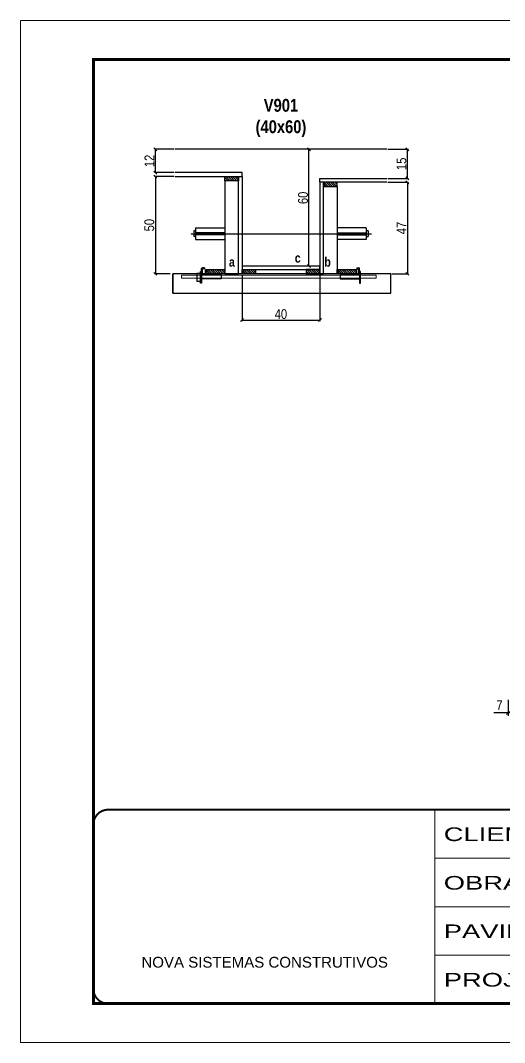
# Model space of a CAD drawing. Extents: x 3309 to 9563, y -2522 to 14608.
# Drawn here: x 4908 to 5405, y 12409 to 13459 of the extents above; entities that cross this region are included whole.
import ezdxf

# ---------------------------------------------------------------- set-up
doc = ezdxf.new("R2010")
doc.units = 0
for name, pattern in [('CONTINUO', [0]), ('DASHED', [0.75, 0.5, -0.25]), ('HIDDEN', [0.375, 0.25, -0.125])]:
    doc.linetypes.add(name, pattern=pattern)
for name, color, linetype in [('barrote', 251, 'Continuous'), ('COTA', 241, 'Continuous'), ('detalhes', 4, 'Continuous'), ('NOMENCLATURA', 7, 'Continuous'), ('Painéis', 200, 'Continuous'), ('presilha', 1, 'Continuous'), ('SARR_2.2x10', 60, 'Continuous'), ('SARR_2.2x7', 40, 'Continuous'), ('SARR_3.5x7', 81, 'Continuous'), ('TENSOR', 3, 'Continuous')]:
    doc.layers.add(name, color=color, linetype=linetype)
for name, color, linetype, lineweight in [('CONCRETO', 251, 'Continuous', 25), ('Folhas', 255, 'Continuous', 9), ('SARRAFO DE PRESSAO', 251, 'DASHED', 9), ('SCO-___-LAJ', 2, 'Continuous', 0)]:
    doc.layers.add(name, color=color, linetype=linetype, lineweight=lineweight)
doc.styles.add('ARIAL', font='arial.ttf')
doc.styles.add('COTA TECNICA', font='techl___.ttf', dxfattribs={"height": 10})
doc.styles.add('COTA TECNICA 2X', font='techl___.ttf', dxfattribs={"height": 10})
doc.styles.add('TECNICA', font='techb___.ttf', dxfattribs={"height": 10})
doc.styles.add('Tecnologia', font='')
doc.styles.get('Tecnologia').set_extended_font_data('Forgotten Futurist')
doc.dimstyles.new('PAINEL', dxfattribs={"dimtxt": 10, "dimasz": 3, "dimexe": 3, "dimexo": 3, "dimgap": 3, "dimtad": 1, "dimdec": 1, "dimzin": 12, "dimdsep": 46, "dimtxsty": 'COTA TECNICA', "dimblk1": 'OBLIQUE', "dimblk2": 'OBLIQUE', "dimsah": 1, "dimcen": 0.9, "dimclrd": 4, "dimclre": 4, "dimclrt": 240, "dimadec": 1, "dimazin": 3, "dimtfac": 1, "dimtdec": 1, "dimtmove": 0, "dimatfit": 3, "dimfxl": 1, "dimtolj": 1, "dimtzin": 12, "dimarcsym": 0})
doc.dimstyles.new('SECAO', dxfattribs={"dimscale": 0.333333, "dimtxt": 5, "dimasz": 9, "dimexe": 3, "dimexo": 3, "dimgap": 3, "dimtad": 1, "dimdec": 1, "dimlfac": 0.5, "dimzin": 12, "dimdsep": 46, "dimtxsty": 'COTA TECNICA 2X', "dimblk1": 'OBLIQUE', "dimblk2": 'OBLIQUE', "dimsah": 1, "dimcen": 0.9, "dimclrd": 4, "dimclre": 4, "dimclrt": 240, "dimadec": 1, "dimazin": 3, "dimtfac": 1, "dimtdec": 1, "dimtmove": 0, "dimatfit": 3, "dimfxl": 1, "dimtolj": 1, "dimtzin": 12, "dimarcsym": 0})

# ---------------------------------------------------------------- blocks, each defined once
blk = doc.blocks.new('9999999999')
at = {"color": 30, "linetype": 'CONTINUO'}
for p, q in [((98564.6, 34230.2), (98564.6, 34429.4)), ((98564.6, 34379.6), (99584, 34379.6)), ((98564.6, 34329.8), (99488, 34329.8)), ((98564.6, 34280), (99488, 34280))]:
    blk.add_line(p, q, dxfattribs=at)
at = {"color": 30, "linetype": 'CONTINUO', "const_width": 2}
blk.add_lwpolyline([(99584, 34230.2), (99584, 34414.4, 0.414214), (99569, 34429.4), (98229, 34429.4, 0.414214), (98214, 34414.4), (98214, 34245.2, 0.414214), (98229, 34230.2), (99584, 34230.2)], format="xyb", dxfattribs=at)
at = {"layer": 'Folhas'}
blk.add_lwpolyline([(98139, 34190.2), (99624, 34190.2), (99624, 35240.2), (98139, 35240.2)], close=True, dxfattribs=at)
at = {"layer": 'Folhas', "color": 30, "const_width": 3}
blk.add_lwpolyline([(98214, 34230.2), (99584, 34230.2), (99584, 35200.2), (98214, 35200.2)], close=True, dxfattribs=at)
at = {"color": 7, "linetype": 'Continuous', "ltscale": 5, "style": 'ARIAL'}
blk.add_text('NOVA SISTEMAS CONSTRUTIVOS', height=11.059, dxfattribs=at).set_placement((98263.2, 34267.2))
at = {"layer": 'Folhas', "color": 7, "style": 'Tecnologia', "width": 1.5}
for s, p in [('CLIENTE:', (98573.7, 34397.2)), ('OBRA:', (98573.7, 34347.3)), ('PAVIMENTO:', (98573.7, 34297.5)), ('PROJETO:', (98573.7, 34247.7))]:
    blk.add_text(s, height=14, dxfattribs=at).set_placement(p)
blk = doc.blocks.new('PRESILHA METÁLICA 1')
at = {"layer": 'presilha'}
for p, q in [((7.5, 10.6), (7.5, 19.9)), ((12, 21), (8.6, 21)), ((9, 11.6), (9, 18.9)), ((12, 19.5), (9.6, 19.5)), ((12, 21), (12, 19.5)), ((0, 13), (6, 13)), ((0, 13), (0, 0)), ((6, 0), (0, 0)), ((6, 15.5), (7.5, 15.5)), ((6, -2.5), (6, 15.5)), ((6, 13), (6, 0)), ((7.5, 15.5), (7.5, -2.5)), ((37.5, 4.1), (7.5, 4.1)), ((37.5, 11), (9.6, 11)), ((37.5, 11), (37.5, 4.1)), ((7.5, -2.5), (6, -2.5))]:
    blk.add_line(p, q, dxfattribs=at)
for centre, radius, start, end in [((8.6, 19.9), 1.14, 90, 180), ((9.6, 18.9), 0.57, 90, 180), ((9.6, 11.6), 0.57, 180, 270)]:
    blk.add_arc(centre, radius, start, end, dxfattribs=at)
blk = doc.blocks.new('PRESILHA METÁLICA 2')
at = {"layer": 'presilha'}
for p, q in [((-5.2, 23.5), (-5.2, 22)), ((-5.2, 23.5), (-1.9, 23.5)), ((-5.2, 22), (-2.8, 22)), ((-2.2, 14.1), (-2.2, 21.4)), ((0.8, 18), (-0.8, 18)), ((-0.8, 18), (-0.8, 0)), ((-0.8, 14.6), (-0.8, 22.4)), ((0.8, 0), (0.8, 18)), ((-30.8, 13.5), (-30.8, 6.6)), ((-30.8, 13.5), (-2.8, 13.5)), ((-30.8, 6.6), (-0.8, 6.6)), ((-0.8, 0), (0.8, 0))]:
    blk.add_line(p, q, dxfattribs=at)
for centre, radius, start, end in [((-2.8, 21.4), 0.57, 0, 90), ((-1.9, 22.4), 1.14, 0, 90), ((-2.8, 14.1), 0.57, 270, 0)]:
    blk.add_arc(centre, radius, start, end, dxfattribs=at)
blk = doc.blocks.new('_Oblique')
at = {"color": 0, "linetype": 'ByBlock', "lineweight": -2}
blk.add_line((-0.5, -0.5), (0.5, 0.5), dxfattribs=at)
blk = doc.blocks.new('*D1251')
at = {"layer": 'COTA', "color": 4, "lineweight": -2, "transparency": 16777216}
for p, q in [((5065.7, 13299), (5045.4, 13299)), ((5046.4, 13299), (5046.4, 13199)), ((5061.6, 13199), (5045.4, 13199))]:
    blk.add_line(p, q, dxfattribs=at)
at = {"layer": 'Defpoints', "color": 0, "transparency": 16777216}
for p in [(5066.7, 13299), (5046.4, 13199), (5062.6, 13199)]:
    blk.add_point(p, dxfattribs=at)
at = {"layer": 'COTA', "color": 4, "lineweight": -2, "transparency": 16777216, "xscale": 3, "yscale": 3, "zscale": 3}
for p, rotation in [((5046.4, 13299), 90), ((5046.4, 13199), 270)]:
    blk.add_blockref('_Oblique', p, dxfattribs=dict(at, rotation=rotation))
at = {"layer": 'COTA', "color": 240, "transparency": 16777216, "insert": (5040.2, 13249), "char_height": 10, "attachment_point": 5, "rotation": 90, "style": 'COTA TECNICA 2X'}
blk.add_mtext('\\A1;50', dxfattribs=at)
blk = doc.blocks.new('*D1252')
at = {"layer": 'COTA', "color": 4, "lineweight": -2, "transparency": 16777216}
for p, q in [((5285.1, 13293), (5306.3, 13293)), ((5305.3, 13293), (5305.3, 13199)), ((5289.2, 13199), (5306.3, 13199))]:
    blk.add_line(p, q, dxfattribs=at)
at = {"layer": 'Defpoints', "color": 0, "transparency": 16777216}
for p in [(5284.1, 13293), (5288.2, 13199), (5305.3, 13199)]:
    blk.add_point(p, dxfattribs=at)
at = {"layer": 'COTA', "color": 4, "lineweight": -2, "transparency": 16777216, "xscale": 3, "yscale": 3, "zscale": 3}
for p, rotation in [((5305.3, 13293), 90), ((5305.3, 13199), 270)]:
    blk.add_blockref('_Oblique', p, dxfattribs=dict(at, rotation=rotation))
at = {"layer": 'COTA', "color": 240, "transparency": 16777216, "insert": (5299.3, 13246), "char_height": 10, "attachment_point": 5, "rotation": 90, "style": 'COTA TECNICA 2X'}
blk.add_mtext('\\A1;47', dxfattribs=at)
blk = doc.blocks.new('*D1253')
at = {"layer": 'COTA', "color": 4, "lineweight": -2, "transparency": 16777216}
for p, q in [((5214.4, 13327), (5203.2, 13327)), ((5204.2, 13207), (5204.2, 13327)), ((5214.4, 13207), (5203.2, 13207))]:
    blk.add_line(p, q, dxfattribs=at)
at = {"layer": 'Defpoints', "color": 0, "transparency": 16777216}
for p in [(5204.2, 13327), (5215.4, 13327), (5215.4, 13207)]:
    blk.add_point(p, dxfattribs=at)
at = {"layer": 'COTA', "color": 4, "lineweight": -2, "transparency": 16777216, "xscale": 3, "yscale": 3, "zscale": 3}
for p, rotation in [((5204.2, 13327), 90), ((5204.2, 13207), 270)]:
    blk.add_blockref('_Oblique', p, dxfattribs=dict(at, rotation=rotation))
at = {"layer": 'COTA', "color": 240, "transparency": 16777216, "insert": (5198.1, 13277), "char_height": 10, "attachment_point": 5, "rotation": 90, "style": 'COTA TECNICA 2X'}
blk.add_mtext('\\A1;60', dxfattribs=at)
blk = doc.blocks.new('*D1254')
at = {"layer": 'COTA', "color": 4, "lineweight": -2, "transparency": 16777216}
for p, q in [((5285.1, 13327), (5306.3, 13327)), ((5305.3, 13297), (5305.3, 13327)), ((5285.1, 13297), (5306.3, 13297))]:
    blk.add_line(p, q, dxfattribs=at)
at = {"layer": 'Defpoints', "color": 0, "transparency": 16777216}
for p in [(5284.1, 13327), (5305.3, 13327), (5284.1, 13297)]:
    blk.add_point(p, dxfattribs=at)
at = {"layer": 'COTA', "color": 4, "lineweight": -2, "transparency": 16777216, "xscale": 3, "yscale": 3, "zscale": 3}
for p, rotation in [((5305.3, 13327), 90), ((5305.3, 13297), 270)]:
    blk.add_blockref('_Oblique', p, dxfattribs=dict(at, rotation=rotation))
at = {"layer": 'COTA', "color": 240, "transparency": 16777216, "insert": (5299.2, 13312), "char_height": 10, "attachment_point": 5, "rotation": 90, "style": 'COTA TECNICA 2X'}
blk.add_mtext('\\A1;15', dxfattribs=at)
blk = doc.blocks.new('*D1255')
at = {"layer": 'COTA', "color": 4, "lineweight": -2, "transparency": 16777216}
for p, q in [((5065.7, 13327), (5045.4, 13327)), ((5046.4, 13303), (5046.4, 13327)), ((5065.7, 13303), (5045.4, 13303))]:
    blk.add_line(p, q, dxfattribs=at)
at = {"layer": 'Defpoints', "color": 0, "transparency": 16777216}
for p in [(5046.4, 13327), (5066.7, 13327), (5066.7, 13303)]:
    blk.add_point(p, dxfattribs=at)
at = {"layer": 'COTA', "color": 4, "lineweight": -2, "transparency": 16777216, "xscale": 3, "yscale": 3, "zscale": 3}
for p, rotation in [((5046.4, 13327), 90), ((5046.4, 13303), 270)]:
    blk.add_blockref('_Oblique', p, dxfattribs=dict(at, rotation=rotation))
at = {"layer": 'COTA', "color": 240, "transparency": 16777216, "insert": (5040.3, 13315), "char_height": 10, "attachment_point": 5, "rotation": 90, "style": 'COTA TECNICA 2X'}
blk.add_mtext('\\A1;12', dxfattribs=at)
blk = doc.blocks.new('*D1287')
at = {"layer": 'COTA', "color": 4, "lineweight": -2, "transparency": 16777216}
for p, q in [((5135.4, 13198), (5135.4, 13150.5)), ((5215.4, 13198), (5215.4, 13150.5)), ((5135.4, 13151.5), (5215.4, 13151.5))]:
    blk.add_line(p, q, dxfattribs=at)
at = {"layer": 'Defpoints', "color": 0, "transparency": 16777216}
for p in [(5135.4, 13199), (5215.4, 13199), (5215.4, 13151.5)]:
    blk.add_point(p, dxfattribs=at)
at = {"layer": 'COTA', "color": 4, "lineweight": -2, "transparency": 16777216, "xscale": 3, "yscale": 3, "zscale": 3, "rotation": 180}
blk.add_blockref('_Oblique', (5135.4, 13151.5), dxfattribs=at)
at = {"layer": 'COTA', "color": 4, "lineweight": -2, "transparency": 16777216, "xscale": 3, "yscale": 3, "zscale": 3}
blk.add_blockref('_Oblique', (5215.4, 13151.5), dxfattribs=at)
at = {"layer": 'COTA', "color": 240, "transparency": 16777216, "insert": (5175.4, 13157.6), "char_height": 10, "attachment_point": 5, "style": 'COTA TECNICA 2X'}
blk.add_mtext('\\A1;40', dxfattribs=at)
blk = doc.blocks.new('*D1304')
at = {"layer": 'COTA', "color": 4, "lineweight": -2, "transparency": 16777216}
for p, q in [((5408.7, 12761.5), (5408.7, 12744.9)), ((5415.7, 12761.5), (5415.7, 12744.9)), ((5408.7, 12747.9), (5394, 12747.9)), ((5415.7, 12747.9), (5408.7, 12747.9))]:
    blk.add_line(p, q, dxfattribs=at)
at = {"layer": 'Defpoints', "color": 0, "transparency": 16777216}
for p in [(5408.7, 12764.5, 0), (5415.7, 12764.5, 0), (5408.7, 12747.9)]:
    blk.add_point(p, dxfattribs=at)
at = {"layer": 'COTA', "color": 4, "lineweight": -2, "transparency": 16777216, "xscale": 3, "yscale": 3, "zscale": 3, "rotation": 180}
blk.add_blockref('_Oblique', (5408.7, 12747.9), dxfattribs=at)
at = {"layer": 'COTA', "color": 4, "lineweight": -2, "transparency": 16777216, "xscale": 3, "yscale": 3, "zscale": 3}
blk.add_blockref('_Oblique', (5415.7, 12747.9), dxfattribs=at)
at = {"layer": 'COTA', "color": 240, "transparency": 16777216, "insert": (5399.8, 12756), "char_height": 10, "attachment_point": 5, "style": 'COTA TECNICA'}
blk.add_mtext('\\A1;7', dxfattribs=at)

msp = doc.modelspace()

# ---------------------------------------------------------------- hatches: boundary and pattern name
at = {"layer": 'SARR_2.2x10'}
h = msp.add_hatch(dxfattribs=at)
h.set_pattern_fill('ANSI31', color=256, scale=0.5, angle=90)
h.set_pattern_definition([(135, (38291.3445, -110313.1504), (-1.122532015, -1.122532015), [])])
h.paths.add_polyline_path([(5097.81, 13203.42), (5097.81, 13199.02), (5117.81, 13199.02), (5117.81, 13203.42)])
h = msp.add_hatch(dxfattribs=at)
h.set_pattern_fill('ANSI31', color=256, scale=0.5, angle=90)
h.set_pattern_definition([(135, (38426.5445, -110313.1504), (-1.122532015, -1.122532015), [])])
h.paths.add_polyline_path([(5233.01, 13203.42), (5233.01, 13199.02), (5253.01, 13199.02), (5253.01, 13203.42)])
at = {"layer": 'SARR_2.2x7'}
h = msp.add_hatch(dxfattribs=at)
h.set_pattern_fill('ANSI31', color=256, scale=0.5, angle=90)
h.set_pattern_definition([(135, (38305.3445, -110217.5504), (-1.122532015, -1.122532015), [])])
h.paths.add_polyline_path([(5131.81, 13299.02), (5131.81, 13294.62), (5117.81, 13294.62), (5117.81, 13299.02)])
h = msp.add_hatch(dxfattribs=at)
h.set_pattern_fill('ANSI31', color=256, scale=0.5, angle=90)
h.set_pattern_definition([(135, (38327.3445, -110223.5504), (-1.122532015, -1.122532015), [])])
h.paths.add_polyline_path([(5219.01, 13293.02), (5219.01, 13288.62), (5233.01, 13288.62), (5233.01, 13293.02)])
h = msp.add_hatch(dxfattribs=at)
h.set_pattern_fill('ANSI31', color=256, scale=0.5, angle=90)
h.set_pattern_definition([(135, (38370.9445, -110313.1504), (-1.122532015, -1.122532015), [])])
h.paths.add_polyline_path([(5149.41, 13199.02), (5149.41, 13203.42), (5135.41, 13203.42), (5135.41, 13199.02)])
h = msp.add_hatch(dxfattribs=at)
h.set_pattern_fill('ANSI31', color=256, scale=0.5, angle=90)
h.set_pattern_definition([(135, (38412.9445, -110313.1504), (-1.122532015, -1.122532015), [])])
h.paths.add_polyline_path([(5201.41, 13203.42), (5201.41, 13199.02), (5215.41, 13199.02), (5215.41, 13203.42)])

# ---------------------------------------------------------------- linework, layer by layer
at = {"ltscale": 3}
for p, q in [((5085.81, 13243.19), (5085.81, 13237.19)), ((5087.81, 13243.19), (5085.81, 13243.19)), ((5087.81, 13246.19), (5087.81, 13234.19)), ((5087.81, 13246.19), (5117.81, 13246.19)), ((5117.81, 13241.19), (5087.81, 13241.19)), ((5263.01, 13246.19), (5233.01, 13246.19)), ((5233.01, 13241.19), (5263.01, 13241.19)), ((5263.01, 13246.19), (5263.01, 13234.19)), ((5265.01, 13243.19), (5263.01, 13243.19)), ((5265.01, 13243.19), (5265.01, 13237.19)), ((5087.81, 13237.19), (5085.81, 13237.19)), ((5117.81, 13239.19), (5087.81, 13239.19)), ((5087.81, 13234.19), (5117.81, 13234.19)), ((5233.01, 13239.19), (5263.01, 13239.19)), ((5263.01, 13234.19), (5233.01, 13234.19)), ((5263.01, 13237.19), (5265.01, 13237.19))]:
    msp.add_line(p, q, dxfattribs=at)
at = {"layer": 'barrote'}
msp.add_lwpolyline([(5064.35, 13179.02), (5288.27, 13179.02), (5288.27, 13199.02), (5064.35, 13199.02)], close=True, dxfattribs=at)
at = {"layer": 'CONCRETO', "linetype": 'Continuous'}
msp.add_line((5284.1, 13327.02), (5066.71, 13327.02), dxfattribs=at)
at = {"layer": 'detalhes', "color": 250}
msp.add_line((5064.35, 13179.02), (5064.35, 13199.02), dxfattribs=at)
at = {"layer": 'Painéis', "linetype": 'Continuous', "elevation": 0}
for points in [[(5066.71, 13299.02), (5135.41, 13299.02), (5135.41, 13303.02), (5066.71, 13303.02)], [(5284.1, 13293.02), (5215.41, 13293.02), (5215.41, 13297.02), (5284.1, 13297.02)]]:
    msp.add_lwpolyline(points, dxfattribs=at)
at = {"layer": 'Painéis', "linetype": 'Continuous'}
for points in [[(5131.81, 13199.02), (5131.81, 13299.02), (5135.41, 13299.02), (5135.41, 13199.02)], [(5219.01, 13199.02), (5219.01, 13293.02), (5215.41, 13293.02), (5215.41, 13199.02)], [(5215.41, 13207.02), (5135.41, 13207.02), (5135.41, 13203.42), (5215.41, 13203.42)]]:
    msp.add_lwpolyline(points, close=True, dxfattribs=at)
at = {"layer": 'SARR_2.2x10'}
for points in [[(5097.81, 13203.42), (5117.81, 13203.42), (5117.81, 13199.02), (5097.81, 13199.02)], [(5233.01, 13203.42), (5253.01, 13203.42), (5253.01, 13199.02), (5233.01, 13199.02)]]:
    msp.add_lwpolyline(points, close=True, dxfattribs=at)
at = {"layer": 'SARR_2.2x7', "elevation": 0}
for points in [[(5117.81, 13299.02), (5131.81, 13299.02), (5131.81, 13294.62), (5117.81, 13294.62)], [(5233.01, 13293.02), (5219.01, 13293.02), (5219.01, 13288.62), (5233.01, 13288.62)]]:
    msp.add_lwpolyline(points, close=True, dxfattribs=at)
at = {"layer": 'SARR_2.2x7'}
for points in [[(5135.41, 13203.42), (5149.41, 13203.42), (5149.41, 13199.02), (5135.41, 13199.02)], [(5215.41, 13203.42), (5201.41, 13203.42), (5201.41, 13199.02), (5215.41, 13199.02)]]:
    msp.add_lwpolyline(points, close=True, dxfattribs=at)
at = {"layer": 'SARR_3.5x7'}
for points in [[(5131.81, 13294.62), (5117.81, 13294.62), (5117.81, 13199.02), (5131.81, 13199.02)], [(5219.01, 13288.62), (5233.01, 13288.62), (5233.01, 13199.02), (5219.01, 13199.02)]]:
    msp.add_lwpolyline(points, close=True, dxfattribs=at)
at = {"layer": 'SCO-___-LAJ', "color": 1}
msp.add_lwpolyline([(5073.35, 13197.69), (5273.19, 13197.69), (5273.19, 13194.49), (5073.35, 13194.49)], close=True, dxfattribs=at)
at = {"layer": 'TENSOR', "linetype": 'HIDDEN', "ltscale": 0.5}
msp.add_line((5082.81, 13240.19), (5268.31, 13240.19), dxfattribs=at)

# ---------------------------------------------------------------- block references
at = {"layer": 'presilha', "xscale": 0.6666666666666666, "yscale": 0.6666666666666666, "zscale": 0.6666666666666666}
for name, p in [('PRESILHA METÁLICA 1', (5088.94, 13191.05)), ('PRESILHA METÁLICA 2', (5256.68, 13189.39))]:
    msp.add_blockref(name, p, dxfattribs=at)
at = {"layer": 'SARRAFO DE PRESSAO', "color": 6, "linetype": 'ByBlock'}
msp.add_blockref('9999999999', (-93231.11, -21780.92), dxfattribs=at)

# ---------------------------------------------------------------- texts
at = {"layer": 'detalhes', "style": 'TECNICA'}
for s, p in [('a', (5121.93, 13206.38)), ('c', (5189.59, 13210.49)), ('b', (5219.91, 13206.37))]:
    msp.add_text(s, height=9.6, dxfattribs=at).set_placement(p)
at = {"layer": 'NOMENCLATURA', "insert": (5175.41, 13378.71), "char_height": 13.2, "attachment_point": 2, "style": 'TECNICA'}
msp.add_mtext_dynamic_manual_height_columns('V901\\P(40x60)', width=300.2766, gutter_width=1, heights=[0], dxfattribs=at)

# ---------------------------------------------------------------- dimensions: what is measured, and where the dimension line sits
at = {"layer": 'COTA'}
for base, p1, p2, angle, dimstyle, picture, middle in [((5046.36, 13327.02), (5066.71, 13303.02), (5066.71, 13327.02), 90, 'SECAO', '*D1255', (5040.3, 13315.02)), ((5305.32, 13327.02), (5284.1, 13297.02), (5284.1, 13327.02), 90, 'SECAO', '*D1254', (5299.21, 13312.02)), ((5046.36, 13199.02, 0), (5066.71, 13299.02), (5062.59, 13199.02, 0), 90, 'SECAO', '*D1251', (5040.25, 13249.02, 0)), ((5305.32, 13199.02, 0), (5284.1, 13293.02), (5288.22, 13199.02, 0), 90, 'SECAO', '*D1252', (5299.25, 13246.02, 0)), ((5408.69, 12747.93), (5415.69, 12764.55, 0), (5408.69, 12764.55, 0), 180, 'PAINEL', '*D1304', (5399.83, 12756))]:
    dim = msp.add_linear_dim(base=base, p1=p1, p2=p2, angle=angle, dimstyle=dimstyle, dxfattribs=at)
    dim.commit()
    dim.dimension.update_dxf_attribs({"geometry": picture, "text_midpoint": middle})
dim = msp.add_linear_dim(base=(5204.23, 13327.02), p1=(5215.41, 13207.02), p2=(5215.41, 13327.02), angle=90, dimstyle='SECAO', dxfattribs=at)
dim.commit()
dim.dimension.update_dxf_attribs({"geometry": '*D1253', "text_midpoint": (5204.23, 13277.02), "dimtype": 160})
dim = msp.add_linear_dim(base=(5215.41, 13151.55), p1=(5135.41, 13199.02), p2=(5215.41, 13199.02), dimstyle='SECAO', dxfattribs=at)
dim.commit()
dim.dimension.update_dxf_attribs({"geometry": '*D1287', "text_midpoint": (5175.41, 13157.65)})

doc.saveas('drawing.dxf')
